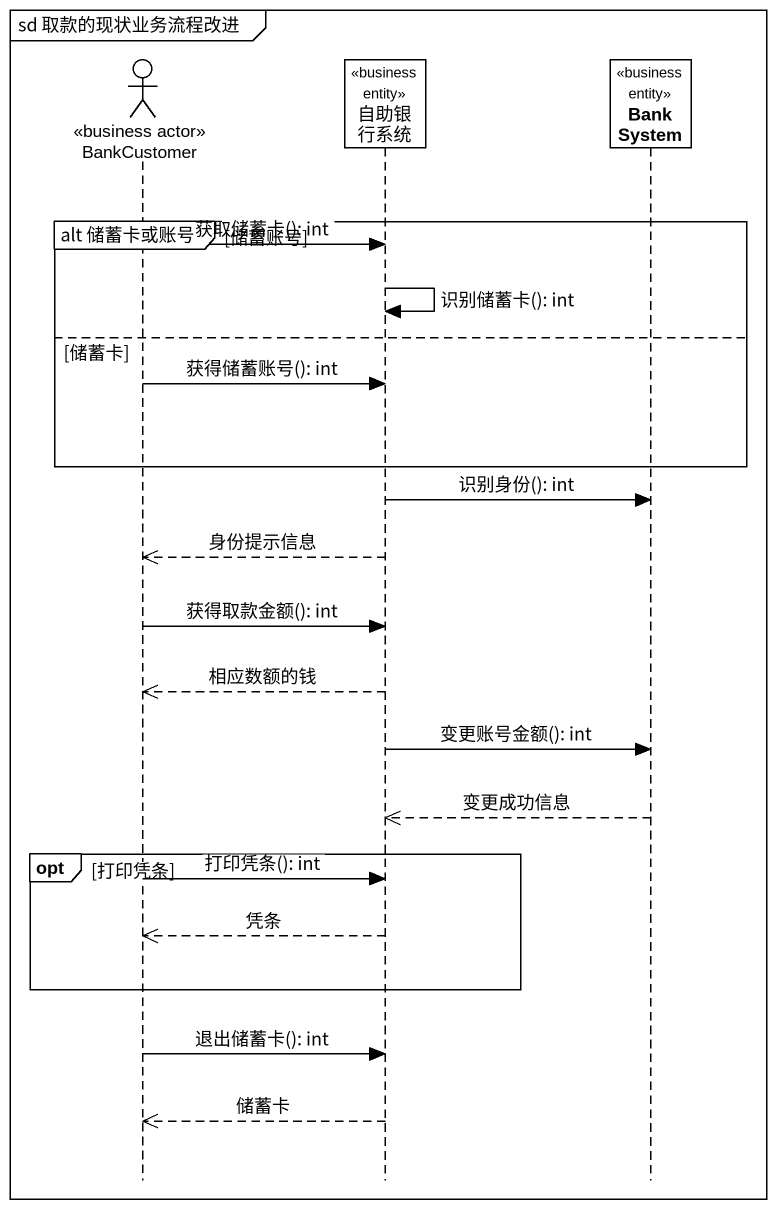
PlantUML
@startuml
mainframe sd 取款的现状业务流程改进
hide footbox
actor BankCustomer <<business actor>>
participant 自助银行系统 <<business entity>>
participant BankSystem <<business entity>>

group alt 储蓄卡或账号 [储蓄账号]
  BankCustomer -> 自助银行系统 : 获取储蓄卡(): int
  自助银行系统 -> 自助银行系统 : 识别储蓄卡(): int
else 储蓄卡
  BankCustomer -> 自助银行系统 : 获得储蓄账号(): int
end
自助银行系统 -> BankSystem : 识别身份(): int
自助银行系统 -->> BankCustomer : 身份提示信息
BankCustomer -> 自助银行系统 : 获得取款金额(): int
自助银行系统 -->> BankCustomer : 相应数额的钱
自助银行系统 -> BankSystem : 变更账号金额(): int
BankSystem -->> 自助银行系统 : 变更成功信息
opt 打印凭条
  BankCustomer -> 自助银行系统 : 打印凭条(): int
  自助银行系统 -->> BankCustomer : 凭条
end
BankCustomer -> 自助银行系统 : 退出储蓄卡(): int
自助银行系统 -->> BankCustomer : 储蓄卡
@enduml
